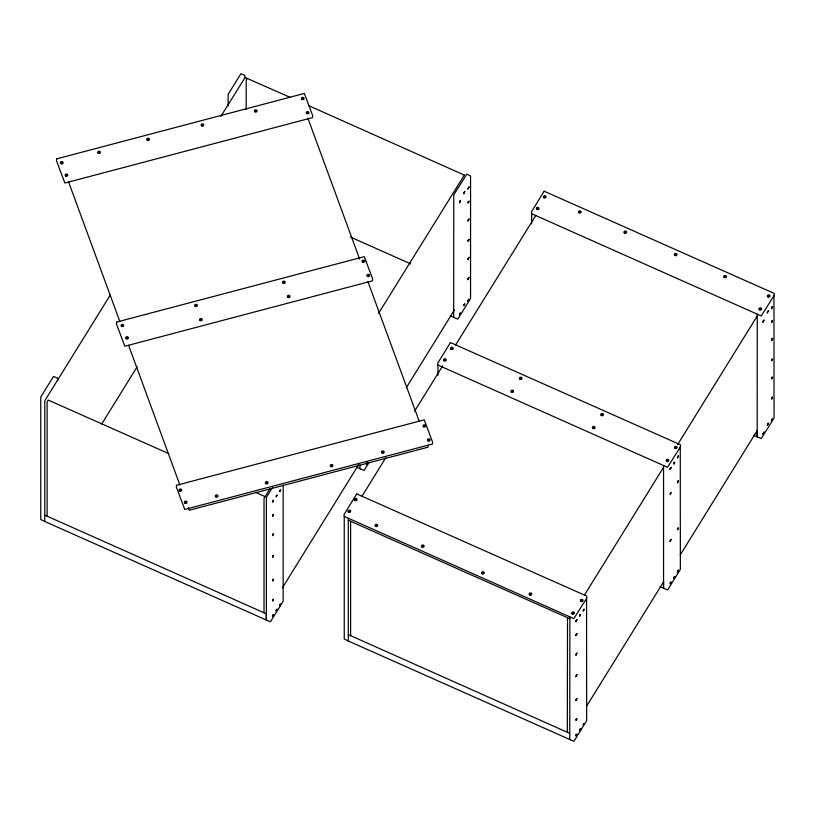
<?xml version="1.0" encoding="UTF-8"?>
<svg xmlns="http://www.w3.org/2000/svg" width="815" height="815" viewBox="0 0 815 815"><rect width="100%" height="100%" fill="white"/><g stroke="black" fill="none" stroke-linecap="round" stroke-linejoin="round"><path stroke-width="1.22" d="M670.297 493.646L670.48 493.197M670.5 582.419L670.297 583.367L670.551 582.46M272.618 515.579L272.872 514.999M279.851 490.834L280.024 490.386M272.618 534.854L272.872 534.283M272.618 580.229L272.872 579.648M272.618 615.692L272.872 615.111M367.759 462.584L366.628 464.581L367.005 462.951M459.66 313.989L459.833 313.541M464.01 304.912L464.183 304.464M583.346 610.303L583.52 609.865M579.75 729.792L580.005 729.211M583.346 724.586L583.672 723.893M670.297 468.757L670.633 468.065M771.652 307.836L772.192 307.041L771.479 308.844L772.549 306.42L771.581 307.846M771.652 321.793L771.988 321.1M771.652 378.109L771.836 377.661M272.668 501.266L272.872 500.838M276.305 495.897L276.509 495.459M279.891 490.691C279.209 494.247 282.061 486.667 279.769 490.844M272.668 515.426C271.965 518.961 274.849 511.484 272.546 515.589M272.668 534.711C271.965 538.277 274.869 530.687 272.546 534.864M272.668 556.492L272.872 556.054M272.668 580.076C271.762 583.662 274.859 576.653 272.801 579.781M272.668 600.156L272.954 599.606M272.668 615.549C271.762 619.105 274.859 612.197 272.801 615.244M276.305 610.18C275.378 613.736 278.526 606.798 276.438 609.875M279.891 604.964L280.105 604.536M468.207 202.171C467.28 205.737 470.428 198.799 468.34 201.876M468.207 240.405C467.28 243.97 470.428 237.033 468.34 240.109M468.207 258.498L467.983 259.649L469.053 257.234L468.156 258.976L468.34 258.192M468.207 278.618L467.983 279.779L469.053 277.355L468.156 279.097L468.411 278.18M459.701 313.836C459.028 317.371 461.84 309.904 459.579 313.999M576.164 620.735L575.94 621.896L577.01 619.471L576.113 621.224L576.623 620.062L576.164 620.572M579.801 615.366L580.005 614.938M583.387 610.16C582.542 613.715 585.608 606.594 583.397 609.997M576.164 634.905L576.623 634.223L576.164 634.742M576.164 654.18L575.94 655.341L577.01 652.917L576.113 654.669L576.368 653.752M576.164 675.961L576.297 675.666M576.164 699.555C575.258 703.141 578.355 696.122 576.297 699.25M576.164 719.625L576.368 719.187M579.801 729.649C578.894 733.205 581.991 726.297 579.934 729.343M583.387 724.443C582.684 727.978 585.567 720.491 583.265 724.596M673.985 463.236L674.443 462.563L673.985 463.073M670.348 493.493C669.502 497.079 672.569 489.856 670.348 493.33M677.571 481.848L677.346 483.01L678.416 480.585L677.52 482.337L678.029 481.176L677.632 481.706M677.571 528.854C676.644 532.409 679.792 525.471 677.703 528.548M771.703 321.65C770.796 325.205 773.893 318.298 771.836 321.344M771.703 339.529L771.907 339.091M771.703 359.884L771.907 359.446M771.703 398.087L771.907 397.659M44.825 515.172L44.723 521.478L266.373 620.072M266.373 613.817L266.271 620.123M663.563 581.93L663.461 588.247L659.987 586.698M757.267 430.585L757.166 436.891L753.681 435.342M272.73 501.113C271.578 504.994 274.92 497.884 272.801 500.97M272.73 556.339C271.578 560.211 274.92 553.11 272.801 556.197M272.73 600.003C271.578 603.844 274.92 596.855 272.801 599.85M279.953 604.812C278.812 609.223 282.285 601.327 280.044 604.496M366.852 463.256L366.801 463.898L367.056 462.981M463.929 304.922C466.262 300.755 463.266 308.498 464.112 304.616M468.268 300.205L468.207 300.827L468.676 299.676L467.983 301.519L469.053 299.095L468.34 300.052M579.862 615.213C578.711 619.094 582.053 611.984 579.934 615.07M670.225 468.768L670.5 468.136M674.046 463.083C672.895 466.964 676.236 459.864 674.117 462.94M677.571 456.808L677.52 457.449L678.029 456.288L677.346 458.122L678.416 455.707L677.703 456.665M576.317 734.549C574.82 738.981 578.487 731.748 576.297 734.723M576.225 734.865L576.113 735.497L576.368 734.58M771.581 321.803L771.856 321.171M670.409 582.735C669.268 586.647 672.589 579.485 670.48 582.593M674.137 577.051L673.934 577.998L674.188 577.081M674.046 577.366C672.905 581.278 676.226 574.117 674.117 577.214M677.571 571.081L677.52 571.723L678.029 570.571L677.346 572.405L678.416 569.98L677.703 570.948M771.764 339.376C770.664 343.787 774.026 335.831 771.856 339.06M771.581 378.119C773.904 373.953 770.909 381.695 771.764 377.814M771.764 397.934C770.664 402.355 774.026 394.389 771.856 397.618M763.258 433.162L763.156 433.794L763.329 433.01M767.608 424.085L767.506 424.717L768.015 423.555L767.333 425.399L768.392 422.975L767.679 423.943M771.856 419.358C770.348 423.739 774.016 416.659 771.836 419.531M771.764 419.674L771.652 420.306L771.988 419.277M276.458 495.428C274.94 499.819 278.649 492.708 276.438 495.602M459.854 201.224L459.487 202.864L460.546 200.439L459.66 202.181L459.986 201.152M464.204 192.157L463.837 193.787L464.957 191.433L464.01 193.114L464.265 192.197M468.36 219.581L467.983 221.211L469.053 218.797L468.156 220.539L468.411 219.622M763.349 320.703L762.983 322.332L764.042 319.908L763.156 321.65L763.411 320.733M576.317 719.146C574.82 723.588 578.487 716.354 576.297 719.319M670.5 540.019L670.124 541.649L671.193 539.235L670.297 540.977L670.551 540.06M677.723 528.375L677.52 529.332L677.774 528.415M771.856 359.405C770.358 363.847 774.026 356.613 771.836 359.578M366.984 463.124L367.321 462.431M110.402 294.806L44.784 400.786L44.784 515.151M220.875 116.362L245.162 77.374L247.291 78.454L246.212 80.206L246.212 109.434M101.773 423.922L137.175 366.719M270.04 488.664L264.019 498.403L264.019 612.768L266.148 613.848M378.506 313.459L464.397 174.981M272.393 487.727L266.373 497.466L266.373 619.96M282.408 587.839L358.732 464.55M406.267 387.767L454.475 309.894M368.828 462.849L364.142 470.428L360.159 468.859M361.677 496.712L385.78 457.775M414.57 411.269L442.688 365.853M455.412 345.305L535.75 215.527M584.559 594.919L663.563 467.301M677.622 444.593L757.298 315.894M586.566 706.228L663.563 581.859M680.301 554.821L757.298 430.452M450.186 315.874L453.772 317.371M356.491 467.219L360.067 468.727M757.166 436.891L757.267 314.233M348.28 518.34L348.321 640.906M348.219 640.957L569.868 739.541M247.291 78.454L290.354 97.494M168.878 453.67L48.187 400.063L47.107 401.826L47.107 516.19L44.845 515.314M264.019 612.768L47.107 516.19M350.603 521.294L350.603 635.659L348.341 634.783M569.828 618.717L348.341 520.235M567.515 617.872L567.322 732.288L350.603 635.659M308.895 105.746L464.204 175.031M350.481 237.073L410.719 263.897M757.349 436.983L761.332 438.541L774.056 417.993L773.965 295.244M453.863 317.504L457.836 319.072L470.561 298.524L470.561 176.02L466.781 174.135L453.772 194.765L453.67 317.422M663.655 588.328L667.638 589.897L680.362 569.339L680.27 446.6M255.778 492.362L265.109 496.641M569.644 733.317L567.515 732.237M348.025 640.865L344.246 638.98L344.246 516.476M569.96 739.684L573.943 741.243L586.657 720.694L586.566 597.945M44.53 521.396L40.75 519.501L40.75 397.007L53.474 376.459L57.458 378.017L57.549 380.799M266.464 620.205L270.448 621.774L283.162 601.226L283.162 485.037M307.866 118.124L359.619 259.038M367.952 281.725L419.267 421.447M68.521 181.765L119.836 321.487M128.607 345.366L179.921 485.088M188.255 507.776L189.304 510.241L427.946 447.211L428.038 445.336M663.563 465.579L663.563 588.084M569.868 616.935L569.766 739.592M531.645 213.775L531.645 223.881M437.94 365.13L437.94 375.226M359.965 465.151L359.965 468.768M244.938 78.097L244.846 75.316L240.873 73.758L228.149 94.306L228.149 105.675M276.234 610.445L276.774 609.498L276.234 610.445M467.922 188.937L469.053 186.951L467.922 188.937M468.136 202.446L468.676 201.499L468.136 202.446M468.136 240.68L468.676 239.732L468.136 240.68M575.879 635.629L577.01 633.642L575.879 635.629M575.879 676.695L577.01 674.698L575.879 676.695M576.083 699.82L576.623 698.873L576.083 699.82M670.062 469.338L671.193 467.352L670.062 469.338M767.272 312.828L768.392 310.831L767.272 312.828M762.922 434.038L764.103 432.113L762.922 434.038M61.135 162.694C62.052 164.752 62.928 161.146 61.135 162.694M65.852 175.082C66.759 177.15 67.635 173.534 65.852 175.082M98.503 152.262C99.41 154.32 100.286 150.704 98.503 152.262M121.741 325.43C122.658 327.487 123.534 323.871 121.741 325.43M147.515 139.314C148.422 141.372 149.298 137.755 147.515 139.314M126.457 337.818C127.374 339.875 128.25 336.269 126.457 337.818M201.804 124.97C202.721 127.028 203.597 123.411 201.804 124.97M195.406 305.401C196.323 307.459 197.199 303.842 195.406 305.401M179.789 490.039C180.706 492.107 181.582 488.491 179.789 490.039M200.276 319.592C201.183 321.65 202.059 318.033 200.276 319.592M185.117 502.183C186.034 504.24 186.91 500.624 185.117 502.183M255.136 110.881C256.042 112.949 256.919 109.332 255.136 110.881M216.036 495.948C216.943 498.006 217.819 494.389 216.036 495.948M302.131 98.472C303.037 100.53 303.913 96.914 302.131 98.472M283.253 282.194C284.16 284.262 285.036 280.645 283.253 282.194M266.108 482.724C267.014 484.782 267.89 481.166 266.108 482.724M306.99 112.664C307.907 114.721 308.783 111.105 306.99 112.664M288.113 296.385C289.019 298.443 289.896 294.836 288.113 296.385M330.951 465.589C331.868 467.657 332.744 464.041 330.951 465.589M362.736 261.207C363.653 263.265 364.529 259.649 362.736 261.207M367.596 275.389C368.512 277.457 369.389 273.84 367.596 275.389M348.688 511.25C349.604 513.318 350.481 509.701 348.688 511.25M355.045 499.473C355.951 501.541 356.827 497.924 355.045 499.473M382.215 452.05C383.132 454.118 384.008 450.501 382.215 452.05M375.746 525.38C376.662 527.448 377.539 523.831 375.746 525.38M423.769 425.878C424.676 427.946 425.552 424.33 423.769 425.878M428.16 439.917C429.067 441.974 429.943 438.368 428.16 439.917M422.18 546.06C423.087 548.118 423.963 544.502 422.18 546.06M444.257 359.853C445.173 361.921 446.049 358.305 444.257 359.853M451.255 348.27C452.172 350.328 453.048 346.711 451.255 348.27M482.317 572.833C483.224 574.891 484.1 571.274 482.317 572.833M511.647 391.231C512.564 393.288 513.44 389.672 511.647 391.231M537.085 208.446C538.002 210.504 538.878 206.888 537.085 208.446M520.041 378.282C520.958 380.34 521.834 376.724 520.041 378.282M544.084 196.853C545.001 198.911 545.877 195.305 544.084 196.853M529.852 594.003C530.769 596.06 531.645 592.444 529.852 594.003M579.21 211.88C580.127 213.927 580.983 210.351 579.21 211.88M572.456 612.972C573.373 615.03 574.249 611.413 572.456 612.972M593.106 427.498C594.023 429.556 594.899 425.939 593.106 427.498M581.064 600.411C581.971 602.468 582.847 598.852 581.064 600.411M601.501 414.55C602.417 416.608 603.294 412.991 601.501 414.55M624.667 232.112C625.574 234.17 626.44 230.584 624.667 232.112M675.014 254.535C675.92 256.593 676.796 252.976 675.014 254.535M666.823 460.312C667.74 462.37 668.595 458.784 666.823 460.312M675.217 447.364C676.124 449.432 677 445.815 675.217 447.364M724.464 276.55C725.37 278.608 726.247 275.001 724.464 276.55M759.651 308.905C760.568 310.953 761.424 307.377 759.651 308.905M768.046 295.957C768.952 298.015 769.829 294.398 768.046 295.957M56.632 158.874L56.49 160.749L64.894 183.029L312.583 117.605L312.726 115.73L304.321 93.45L56.632 158.874M116.576 322.078L116.433 323.952L124.838 346.243L372.526 280.818L372.669 278.934L364.264 256.654L116.576 322.078M176.519 485.282L176.376 487.166L184.781 509.446L432.47 444.022L432.612 442.148L424.207 419.857L176.519 485.282M356.776 493.921L344.052 514.469L344.144 516.374L573.841 618.636L586.851 598.006L586.759 596.111L356.776 493.921M450.471 342.575L437.757 363.123L437.838 365.018L667.536 467.29L680.556 446.661L680.464 444.766L450.471 342.575M544.175 191.219L531.451 211.768L531.543 213.673L761.23 315.935L774.25 295.305L774.158 293.41L544.175 191.219M195.131 306.277A1.324 1.121 0 0 0 197.322 305.707A1.324 1.121 0 0 0 195.631 304.382A1.324 1.121 0 0 0 195.131 306.277M199.991 320.468A1.324 1.121 0 0 0 202.181 319.887A1.324 1.121 0 0 0 200.5 318.573A1.324 1.121 0 0 0 199.991 320.468M287.838 297.271A1.324 1.121 0 0 0 290.018 296.691A1.324 1.121 0 0 0 288.337 295.366A1.324 1.121 0 0 0 287.838 297.271M282.968 283.08A1.324 1.121 0 0 0 285.158 282.499A1.324 1.121 0 0 0 283.477 281.185A1.324 1.121 0 0 0 282.968 283.08M215.751 496.824A1.324 1.121 0 0 0 217.941 496.254A1.324 1.121 0 0 0 216.26 494.929A1.324 1.121 0 0 0 215.751 496.824M265.822 483.601A1.324 1.121 0 0 0 268.013 483.02A1.324 1.121 0 0 0 266.332 481.706A1.324 1.121 0 0 0 265.822 483.601M330.676 466.475A1.324 1.121 0 0 0 332.866 465.895A1.324 1.121 0 0 0 331.175 464.581A1.324 1.121 0 0 0 330.676 466.475M381.94 452.936A1.324 1.121 0 0 0 384.13 452.356A1.324 1.121 0 0 0 382.439 451.041A1.324 1.121 0 0 0 381.94 452.936M98.218 153.138A1.324 1.121 0 0 0 100.408 152.558A1.324 1.121 0 0 0 98.727 151.244A1.324 1.121 0 0 0 98.218 153.138M147.24 140.19A1.324 1.121 0 0 0 149.42 139.609A1.324 1.121 0 0 0 147.739 138.295A1.324 1.121 0 0 0 147.24 140.19M201.529 125.846A1.324 1.121 0 0 0 203.719 125.276A1.324 1.121 0 0 0 202.028 123.951A1.324 1.121 0 0 0 201.529 125.846M254.861 111.767A1.324 1.121 0 0 0 257.041 111.186A1.324 1.121 0 0 0 255.36 109.872A1.324 1.121 0 0 0 254.861 111.767M60.86 163.571A1.324 1.121 0 0 0 63.05 163A1.324 1.121 0 0 0 61.359 161.676A1.324 1.121 0 0 0 60.86 163.571M65.577 175.969A1.324 1.121 0 0 0 67.757 175.388A1.324 1.121 0 0 0 66.076 174.074A1.324 1.121 0 0 0 65.577 175.969M306.715 113.54A1.324 1.121 0 0 0 308.905 112.959A1.324 1.121 0 0 0 307.214 111.645A1.324 1.121 0 0 0 306.715 113.54M301.856 99.349A1.324 1.121 0 0 0 304.036 98.778A1.324 1.121 0 0 0 302.355 97.454A1.324 1.121 0 0 0 301.856 99.349M367.321 276.275A1.324 1.121 0 0 0 369.511 275.694A1.324 1.121 0 0 0 367.83 274.38A1.324 1.121 0 0 0 367.321 276.275M362.461 262.084A1.324 1.121 0 0 0 364.651 261.503A1.324 1.121 0 0 0 362.96 260.189A1.324 1.121 0 0 0 362.461 262.084M126.182 338.704A1.324 1.121 0 0 0 128.373 338.123A1.324 1.121 0 0 0 126.682 336.799A1.324 1.121 0 0 0 126.182 338.704M121.466 326.306A1.324 1.121 0 0 0 123.656 325.725A1.324 1.121 0 0 0 121.975 324.411A1.324 1.121 0 0 0 121.466 326.306M423.484 426.765A1.324 1.121 0 0 0 425.674 426.184A1.324 1.121 0 0 0 423.994 424.86A1.324 1.121 0 0 0 423.484 426.765M427.875 440.803A1.324 1.121 0 0 0 430.065 440.222A1.324 1.121 0 0 0 428.384 438.898A1.324 1.121 0 0 0 427.875 440.803M179.514 490.925A1.324 1.121 0 0 0 181.704 490.345A1.324 1.121 0 0 0 180.013 489.031A1.324 1.121 0 0 0 179.514 490.925M184.842 503.059A1.324 1.121 0 0 0 187.032 502.478A1.324 1.121 0 0 0 185.341 501.164A1.324 1.121 0 0 0 184.842 503.059M519.766 379.158A1.324 1.121 0 0 0 521.957 378.578A1.324 1.121 0 0 0 520.265 377.264A1.324 1.121 0 0 0 519.766 379.158M511.372 392.107A1.324 1.121 0 0 0 513.562 391.526A1.324 1.121 0 0 0 511.871 390.212A1.324 1.121 0 0 0 511.372 392.107M592.831 428.374A1.324 1.121 0 0 0 595.021 427.794A1.324 1.121 0 0 0 593.33 426.479A1.324 1.121 0 0 0 592.831 428.374M601.226 415.426A1.324 1.121 0 0 0 603.416 414.845A1.324 1.121 0 0 0 601.725 413.531A1.324 1.121 0 0 0 601.226 415.426M375.471 526.266A1.324 1.121 0 0 0 377.661 525.685A1.324 1.121 0 0 0 375.97 524.371A1.324 1.121 0 0 0 375.471 526.266M421.905 546.936A1.324 1.121 0 0 0 424.095 546.356A1.324 1.121 0 0 0 422.404 545.041A1.324 1.121 0 0 0 421.905 546.936M482.042 573.709A1.324 1.121 0 0 0 484.222 573.139A1.324 1.121 0 0 0 482.541 571.814A1.324 1.121 0 0 0 482.042 573.709M529.577 594.879A1.324 1.121 0 0 0 531.767 594.298A1.324 1.121 0 0 0 530.086 592.984A1.324 1.121 0 0 0 529.577 594.879M578.935 212.756A1.324 1.121 0 0 0 581.115 212.175A1.324 1.121 0 0 0 579.434 210.861A1.324 1.121 0 0 0 578.935 212.756M624.382 232.998A1.324 1.121 0 0 0 626.572 232.418A1.324 1.121 0 0 0 624.891 231.103A1.324 1.121 0 0 0 624.382 232.998M674.728 255.411A1.324 1.121 0 0 0 676.919 254.83A1.324 1.121 0 0 0 675.238 253.516A1.324 1.121 0 0 0 674.728 255.411M724.189 277.426A1.324 1.121 0 0 0 726.379 276.856A1.324 1.121 0 0 0 724.688 275.531A1.324 1.121 0 0 0 724.189 277.426M543.809 197.729A1.324 1.121 0 0 0 545.999 197.159A1.324 1.121 0 0 0 544.308 195.834A1.324 1.121 0 0 0 543.809 197.729M536.81 209.323A1.324 1.121 0 0 0 539 208.742A1.324 1.121 0 0 0 537.309 207.428A1.324 1.121 0 0 0 536.81 209.323M759.376 309.781A1.324 1.121 0 0 0 761.567 309.201A1.324 1.121 0 0 0 759.875 307.887A1.324 1.121 0 0 0 759.376 309.781M767.771 296.833A1.324 1.121 0 0 0 769.951 296.252A1.324 1.121 0 0 0 768.27 294.938A1.324 1.121 0 0 0 767.771 296.833M666.548 461.198A1.324 1.121 0 0 0 668.728 460.618A1.324 1.121 0 0 0 667.047 459.303A1.324 1.121 0 0 0 666.548 461.198M674.932 448.25A1.324 1.121 0 0 0 677.122 447.669A1.324 1.121 0 0 0 675.441 446.355A1.324 1.121 0 0 0 674.932 448.25M443.981 360.739A1.324 1.121 0 0 0 446.172 360.159A1.324 1.121 0 0 0 444.481 358.845A1.324 1.121 0 0 0 443.981 360.739M450.98 349.146A1.324 1.121 0 0 0 453.171 348.565A1.324 1.121 0 0 0 451.479 347.251A1.324 1.121 0 0 0 450.98 349.146M580.779 601.287A1.324 1.121 0 0 0 582.97 600.716A1.324 1.121 0 0 0 581.289 599.392A1.324 1.121 0 0 0 580.779 601.287M572.181 613.848A1.324 1.121 0 0 0 574.371 613.267A1.324 1.121 0 0 0 572.68 611.953A1.324 1.121 0 0 0 572.181 613.848M354.759 500.359A1.324 1.121 0 0 0 356.95 499.778A1.324 1.121 0 0 0 355.269 498.464A1.324 1.121 0 0 0 354.759 500.359M348.413 512.136A1.324 1.121 0 0 0 350.603 511.555A1.324 1.121 0 0 0 348.912 510.241A1.324 1.121 0 0 0 348.413 512.136"/></g></svg>
